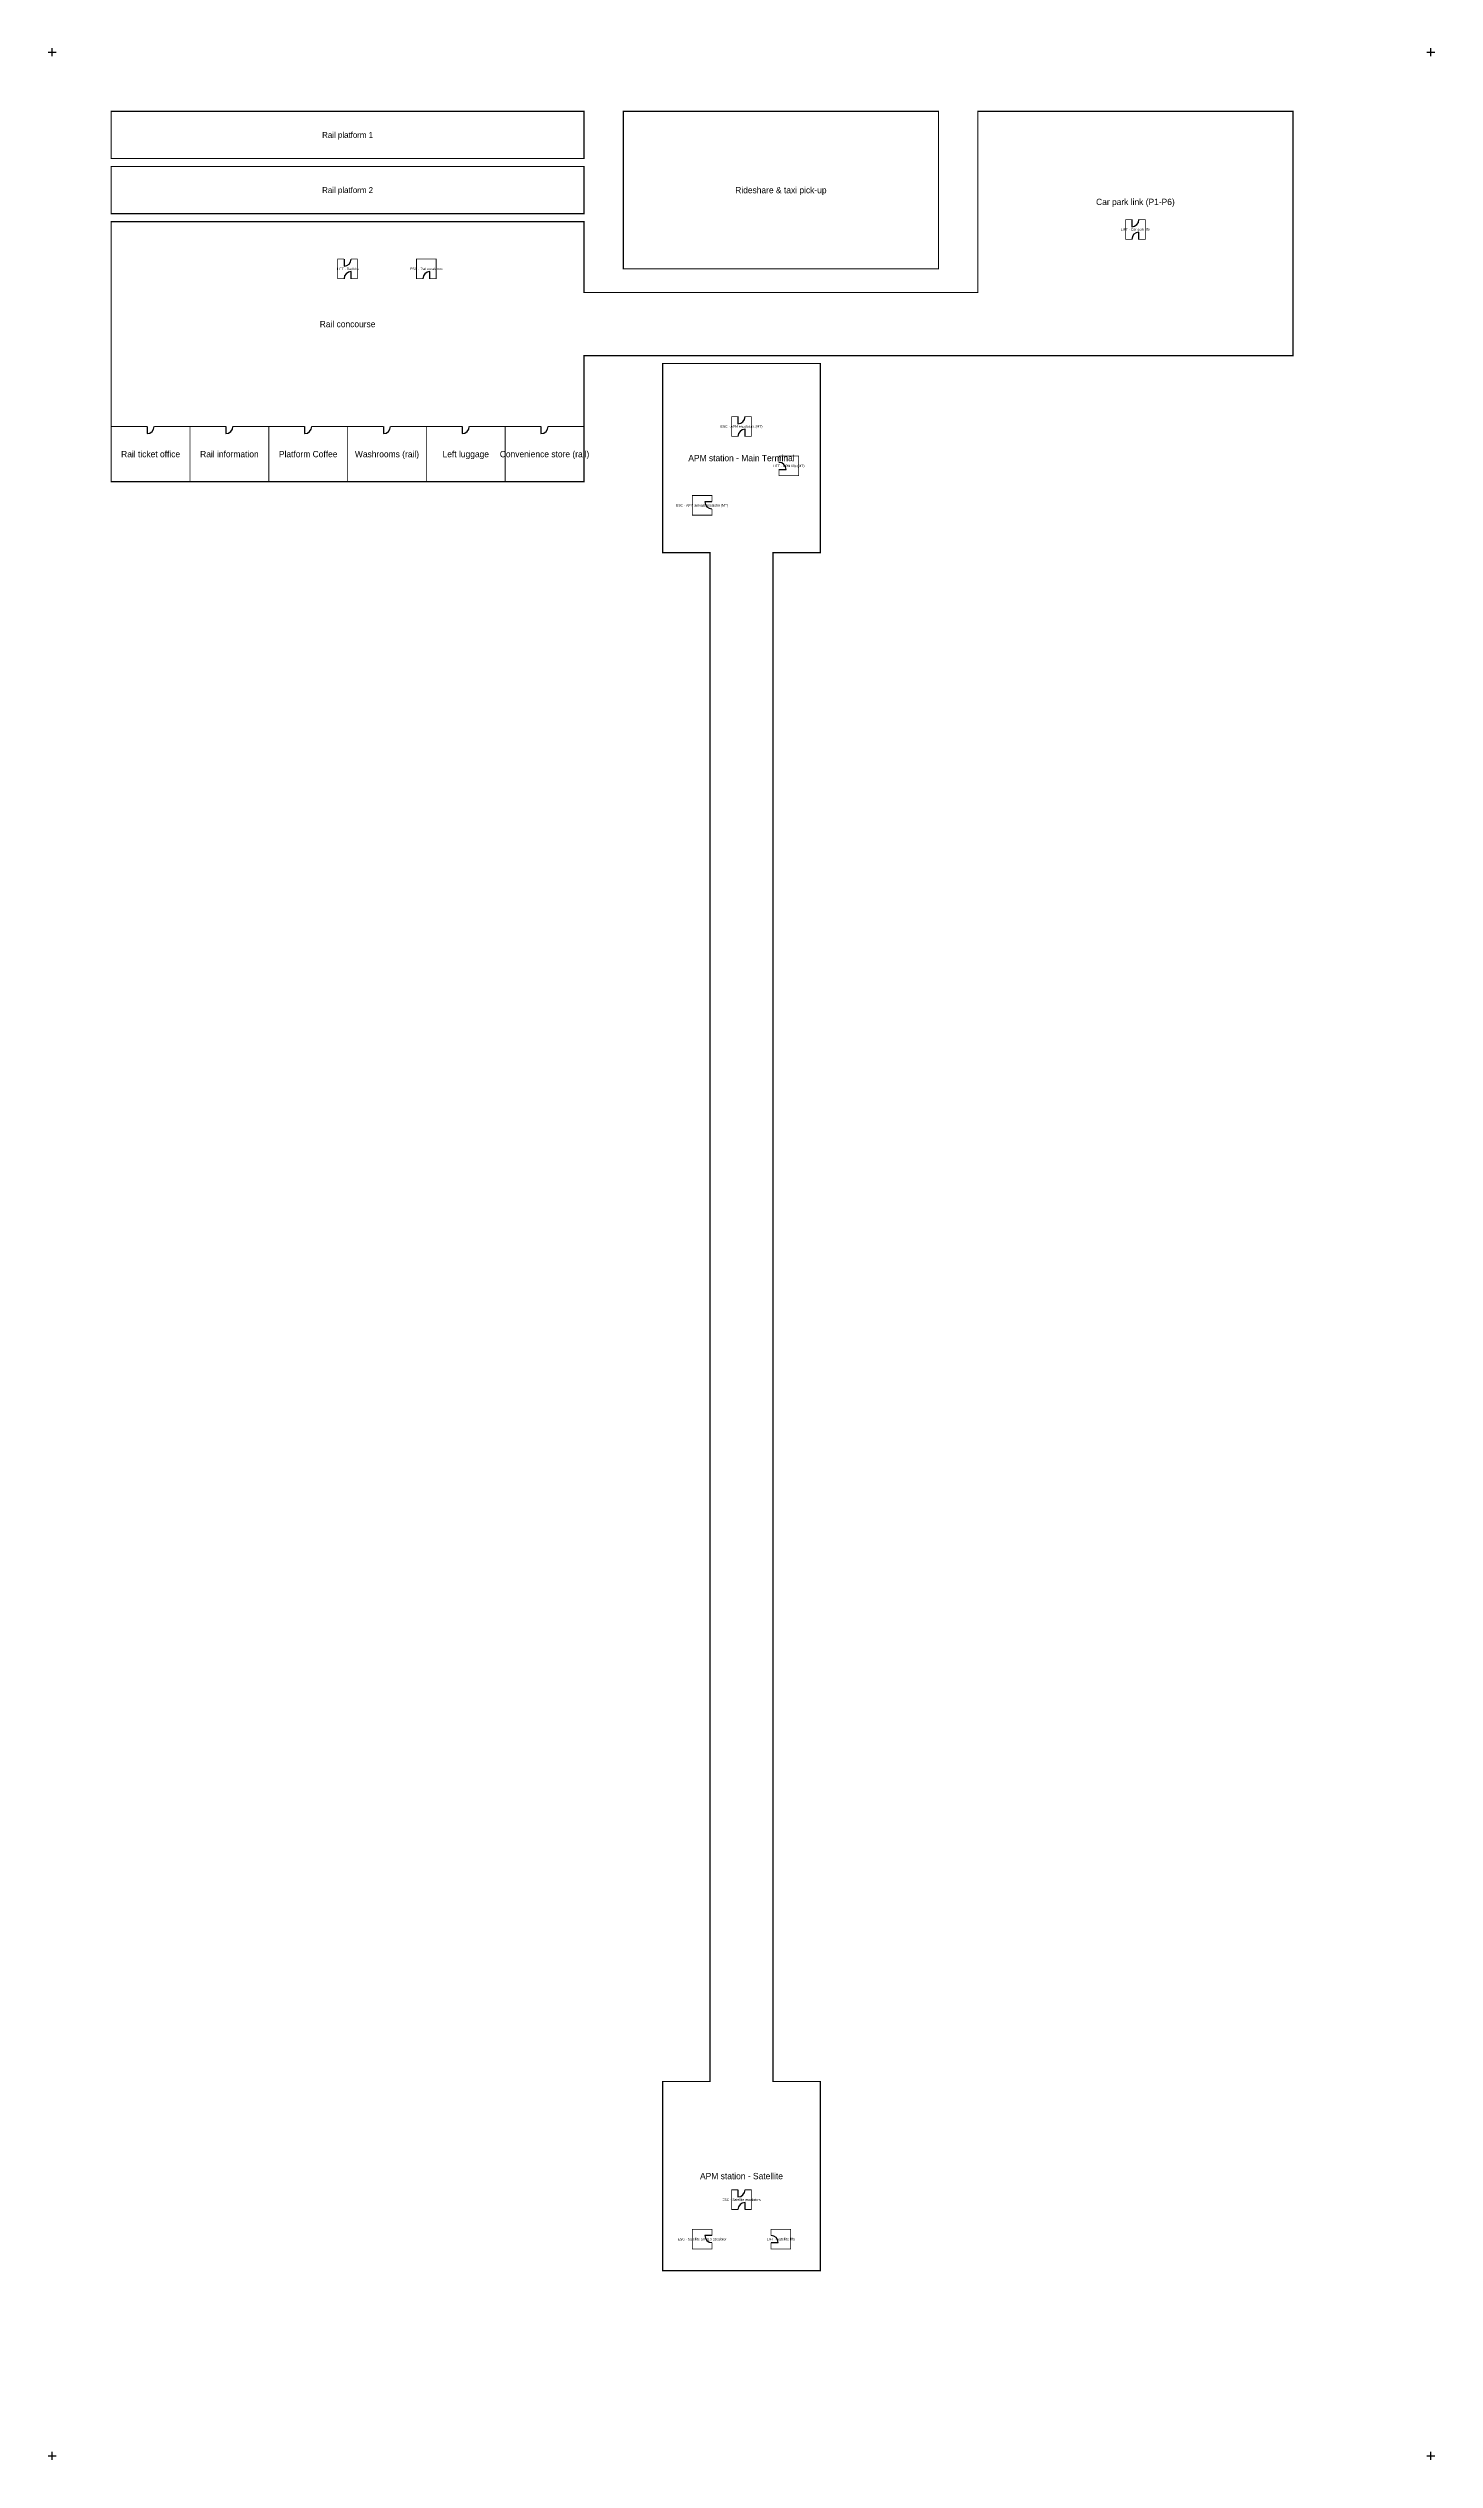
# Model space of a CAD drawing. Header units: metres. Extents: x -16 to 336, y -596 to 16.
import ezdxf
from ezdxf.enums import TextEntityAlignment as Align

# ---------------------------------------------------------------- set-up
doc = ezdxf.new("R2010")
doc.units = ezdxf.units.M
for name, color, linetype in [('A-DOOR', 3, 'Continuous'), ('A-REF', 1, 'Continuous'), ('A-TEXT', 2, 'Continuous'), ('A-WALL', 7, 'Continuous'), ('A-WALL-EXT', 7, 'Continuous')]:
    doc.layers.add(name, color=color, linetype=linetype)

msp = doc.modelspace()

# ---------------------------------------------------------------- linework, layer by layer
at = {"layer": 'A-DOOR'}
for p, q in [((259.1, -27.5), (259.1, -29.3)), ((260.9, -32.5), (260.9, -30.7)), ((59.1, -37.5), (59.1, -39.3)), ((60.9, -42.5), (60.9, -40.7)), ((80.9, -42.5), (80.9, -40.7)), ((159.1, -77.5), (159.1, -79.3)), ((9.1, -80), (9.1, -81.8)), ((29.1, -80), (29.1, -81.8)), ((49.1, -80), (49.1, -81.8)), ((69.1, -80), (69.1, -81.8)), ((89.1, -80), (89.1, -81.8)), ((109.1, -80), (109.1, -81.8)), ((160.9, -82.5), (160.9, -80.7)), ((169.5, -90.9), (171.3, -90.9)), ((152.5, -99.1), (150.7, -99.1)), ((159.1, -527.5), (159.1, -529.3)), ((160.9, -532.5), (160.9, -530.7)), ((152.5, -539.1), (150.7, -539.1)), ((167.5, -540.9), (169.3, -540.9))]:
    msp.add_line(p, q, dxfattribs=at)
for centre, start, end in [((259.1, -27.5), -90, 0), ((260.9, -32.5), 90, 180), ((59.1, -37.5), -90, 0), ((60.9, -42.5), 90, 180), ((80.9, -42.5), 90, 180), ((159.1, -77.5), -90, 0), ((9.1, -80), -90, 0), ((29.1, -80), -90, 0), ((49.1, -80), -90, 0), ((69.1, -80), -90, 0), ((89.1, -80), -90, 0), ((109.1, -80), -90, 0), ((160.9, -82.5), 90, 180), ((169.5, -90.9), 0, 90), ((152.5, -99.1), 180, -90), ((159.1, -527.5), -90, 0), ((160.9, -532.5), 90, 180), ((152.5, -539.1), 180, -90), ((167.5, -540.9), 0, 90)]:
    msp.add_arc(centre, 1.8, start, end, dxfattribs=at)
at = {"layer": 'A-REF'}
for p, q in [((-16, 15), (-14, 15)), ((-15, 14), (-15, 16)), ((334, 15), (336, 15)), ((335, 14), (335, 16)), ((-16, -595), (-14, -595)), ((-15, -596), (-15, -594)), ((334, -595), (336, -595)), ((335, -596), (335, -594))]:
    msp.add_line(p, q, dxfattribs=at)
at = {"layer": 'A-WALL', "const_width": 0.2}
for points in [[(259.1, -32.5), (257.5, -32.5), (257.5, -27.5), (259.1, -27.5)], [(260.9, -27.5), (262.5, -27.5), (262.5, -32.5), (260.9, -32.5)], [(59.1, -42.5), (57.5, -42.5), (57.5, -37.5), (59.1, -37.5)], [(60.9, -37.5), (62.5, -37.5), (62.5, -42.5), (60.9, -42.5)], [(79.1, -42.5), (77.5, -42.5), (77.5, -37.5), (82.5, -37.5), (82.5, -42.5), (80.9, -42.5)], [(159.1, -82.5), (157.5, -82.5), (157.5, -77.5), (159.1, -77.5)], [(160.9, -77.5), (162.5, -77.5), (162.5, -82.5), (160.9, -82.5)], [(10.9, -80), (20, -80), (20, -94), (0, -94), (0, -80), (9.1, -80)], [(30.9, -80), (40, -80), (40, -94), (20, -94), (20, -80), (29.1, -80)], [(50.9, -80), (60, -80), (60, -94), (40, -94), (40, -80), (49.1, -80)], [(70.9, -80), (80, -80), (80, -94), (60, -94), (60, -80), (69.1, -80)], [(90.9, -80), (100, -80), (100, -94), (80, -94), (80, -80), (89.1, -80)], [(110.9, -80), (120, -80), (120, -94), (100, -94), (100, -80), (109.1, -80)], [(169.5, -89.1), (169.5, -87.5), (174.5, -87.5), (174.5, -92.5), (169.5, -92.5), (169.5, -90.9)], [(152.5, -100.9), (152.5, -102.5), (147.5, -102.5), (147.5, -97.5), (152.5, -97.5), (152.5, -99.1)], [(159.1, -532.5), (157.5, -532.5), (157.5, -527.5), (159.1, -527.5)], [(160.9, -527.5), (162.5, -527.5), (162.5, -532.5), (160.9, -532.5)], [(152.5, -540.9), (152.5, -542.5), (147.5, -542.5), (147.5, -537.5), (152.5, -537.5), (152.5, -539.1)], [(167.5, -539.1), (167.5, -537.5), (172.5, -537.5), (172.5, -542.5), (167.5, -542.5), (167.5, -540.9)]]:
    msp.add_lwpolyline(points, dxfattribs=at)
at = {"layer": 'A-WALL-EXT', "const_width": 0.3}
for points in [[(0, -94), (0, -94), (120, -94), (120, -94), (120, -94), (120, -62.05), (120, -62.05), (120, -62.04), (120, -62.04), (120, -62.03), (120.01, -62.03), (120.01, -62.02), (120.01, -62.02), (120.01, -62.01), (120.02, -62.01), (120.02, -62.01), (120.03, -62.01), (120.03, -62), (120.04, -62), (120.04, -62), (120.05, -62), (120.05, -62), (300, -62), (300, -62), (300, -62), (300, 0), (300, 0), (300, 0), (220, 0), (220, 0), (220, 0), (220, -45.95), (220, -45.95), (220, -45.96), (220, -45.96), (220, -45.97), (219.99, -45.97), (219.99, -45.98), (219.99, -45.98), (219.99, -45.99), (219.98, -45.99), (219.98, -45.99), (219.97, -45.99), (219.97, -46), (219.96, -46), (219.96, -46), (219.95, -46), (219.95, -46), (120.05, -46), (120.05, -46), (120.04, -46), (120.04, -46), (120.03, -46), (120.03, -45.99), (120.02, -45.99), (120.02, -45.99), (120.01, -45.99), (120.01, -45.98), (120.01, -45.98), (120.01, -45.97), (120, -45.97), (120, -45.96), (120, -45.96), (120, -45.95), (120, -45.95), (120, -28), (120, -28), (120, -28), (0, -28), (0, -28), (0, -28), (0, -94), (0, -94)], [(0, 0), (0, 0), (0, -12), (0, -12), (0, -12), (120, -12), (120, -12), (120, -12), (120, 0), (120, 0), (120, 0), (0, 0), (0, 0)], [(130, 0), (130, 0), (130, -40), (130, -40), (130, -40), (210, -40), (210, -40), (210, -40), (210, 0), (210, 0), (210, 0), (130, 0), (130, 0)], [(0, -26), (0, -26), (0, -26), (120, -26), (120, -26), (120, -26), (120, -14), (120, -14), (120, -14), (0, -14), (0, -14), (0, -14), (0, -26)], [(140, -112), (140, -112), (140, -112), (151.95, -112), (151.95, -112), (151.96, -112), (151.96, -112), (151.97, -112), (151.97, -112.01), (151.98, -112.01), (151.98, -112.01), (151.99, -112.01), (151.99, -112.02), (151.99, -112.02), (151.99, -112.03), (152, -112.03), (152, -112.04), (152, -112.04), (152, -112.05), (152, -112.05), (152, -499.95), (152, -499.95), (152, -499.96), (152, -499.96), (152, -499.97), (151.99, -499.97), (151.99, -499.98), (151.99, -499.98), (151.99, -499.99), (151.98, -499.99), (151.98, -499.99), (151.97, -499.99), (151.97, -500), (151.96, -500), (151.96, -500), (151.95, -500), (151.95, -500), (140, -500), (140, -500), (140, -500), (140, -548), (140, -548), (140, -548), (180, -548), (180, -548), (180, -548), (180, -500), (180, -500), (180, -500), (168.05, -500), (168.05, -500), (168.04, -500), (168.04, -500), (168.03, -500), (168.03, -499.99), (168.02, -499.99), (168.02, -499.99), (168.01, -499.99), (168.01, -499.98), (168.01, -499.98), (168.01, -499.97), (168, -499.97), (168, -499.96), (168, -499.96), (168, -499.95), (168, -499.95), (168, -112.05), (168, -112.05), (168, -112.04), (168, -112.04), (168, -112.03), (168.01, -112.03), (168.01, -112.02), (168.01, -112.02), (168.01, -112.01), (168.02, -112.01), (168.02, -112.01), (168.03, -112.01), (168.03, -112), (168.04, -112), (168.04, -112), (168.05, -112), (168.05, -112), (180, -112), (180, -112), (180, -112), (180, -64), (180, -64), (180, -64), (140, -64), (140, -64), (140, -64), (140, -112)]]:
    msp.add_lwpolyline(points, close=True, dxfattribs=at)

# ---------------------------------------------------------------- texts
at = {"layer": 'A-TEXT'}
for s, height, p in [('Rail platform 1', 1.5, (60, -6)), ('Rail platform 2', 1.5, (60, -20)), ('Rideshare & taxi pick-up', 1.6, (170, -20)), ('Car park link (P1-P6)', 1.6, (260, -23)), ('LIFT · Car park lifts', 0.625, (260, -30)), ('LIFT · Rail lifts', 0.625, (60, -40)), ('ESC · Rail escalators', 0.625, (80, -40)), ('Rail concourse', 1.6, (60, -54)), ('ESC · APM escalators (MT)', 0.625, (160, -80)), ('Rail ticket office', 1.6, (10, -87)), ('Rail information', 1.6, (30, -87)), ('Platform Coffee', 1.6, (50, -87)), ('Washrooms (rail)', 1.6, (70, -87)), ('Left luggage', 1.6, (90, -87)), ('Convenience store (rail)', 1.6, (110, -87)), ('APM station - Main Terminal', 1.6, (160, -88)), ('LIFT · APM lifts (MT)', 0.625, (172, -90)), ('ESC · APM arrivals escalator (MT)', 0.625, (150, -100)), ('APM station - Satellite', 1.6, (160, -524)), ('ESC · Satellite escalators', 0.625, (160, -530)), ('ESC · Satellite arrivals escalator', 0.625, (150, -540)), ('LIFT · Satellite lifts', 0.625, (170, -540))]:
    msp.add_text(s, height=height, dxfattribs=at).set_placement(p, align=Align.MIDDLE_CENTER)

doc.saveas('drawing.dxf')
